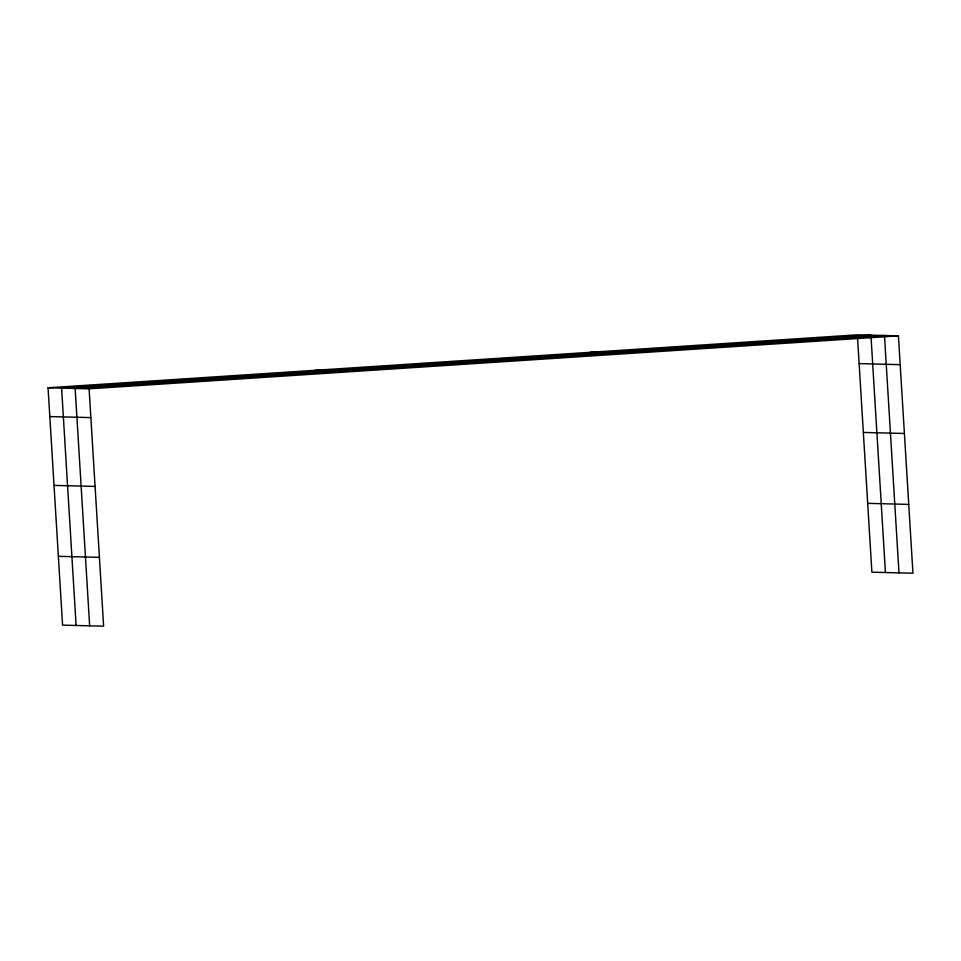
<?xml version="1.0" encoding="UTF-8"?>
<svg xmlns="http://www.w3.org/2000/svg" width="961" height="961" viewBox="0 0 961 961"><rect width="100%" height="100%" fill="white"/><g stroke="black" fill="none" stroke-linecap="round" stroke-linejoin="round"><path stroke-width="1.44" d="M48.05 387.776L89.109 388.821L103.62 626.176L62.573 625.143L48.05 387.776L857.38 334.824L898.427 335.857L912.95 573.224L871.891 572.179L857.548 337.695M870.93 335.161L61.6 388.124L76.111 625.491M89.109 388.821L898.427 335.857M590.294 352.291L631.353 353.336M859.134 363.618L900.193 364.651M315.124 370.297L356.183 371.342M863.35 432.438L904.397 433.483M49.816 416.569L90.863 417.615M867.687 503.36L908.746 504.393M54.02 485.401L95.079 486.434M58.357 556.311L99.415 557.356M898.991 572.864L884.468 335.509L75.15 388.46L89.661 625.827M871.014 336.602L885.441 572.528"/></g></svg>
